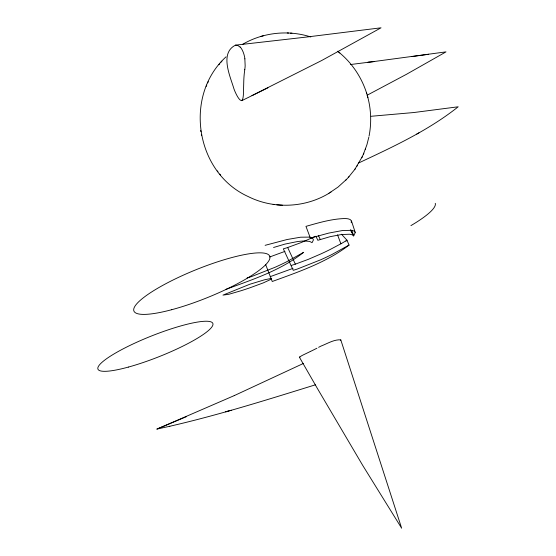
<?xml version="1.0" encoding="UTF-8"?>
<svg xmlns="http://www.w3.org/2000/svg" width="556" height="556" viewBox="0 0 556 556"><rect width="100%" height="100%" fill="white"/><g stroke="black" fill="none" stroke-linecap="round" stroke-linejoin="round"><path stroke-width="0.83" d="M244.758 69.729L245.008 67.742A30.392 11.134 75.1 0 0 245.154 65.643L244.842 58.804M244.786 69.549L244.272 73.642A91.511 35.508 73.9 0 0 243.785 80.703L243.431 93.846A43.444 15.631 74.8 0 1 243.306 95.701C242.221 108.413 234.91 92.032 233.84 88.508C230.156 76.137 219.446 53.126 235.508 45.147L306.314 37.078L381.062 27.8L321.611 60.555L251.965 95.618M369.087 135.977C371.617 122.918 371.13 109.275 367.579 96.459M368.885 137.012L366.904 144.768L363.415 154.158M318.595 347.333L319.742 346.729A14.692 2.009 -22.8 0 1 321.132 346.034C327.338 343.643 334.08 339.348 340.779 339.848L401.64 528.2L362.748 465.455L317.358 388.415L299.392 357.16L301.95 355.576A23.686 3.204 -22.7 0 1 303.513 354.791L309.824 351.753M365.306 149.522L365.626 148.57M226.035 56.837C183.452 95.785 195.385 172.575 248.094 196.511C273.35 209.251 304.98 207.965 329.103 193.21M351.281 222.741C352.712 218.682 346.59 218.452 343.997 218.557C331.001 219.085 318.393 222.845 305.96 226.368L310.38 238.093L328.763 233.089L342.489 230.531L351.837 230.309L354.269 231.122L355.235 232.589L353.692 235.848L352.344 234.827L349.592 234.229L341.287 234.556L330.139 236.675L317.817 240.296L315.954 236.237M206.172 86.409L206.735 85.131M207.708 82.9L208.243 81.676M348.292 177.489L354.839 169.378L362.192 156.813M361.782 157.709L363.846 153.206M354.839 169.378L355.367 168.586M356.938 166.23L357.508 165.375M340.529 340.578L340.793 339.897M218.855 64.725L219.808 63.613M221.038 62.147L221.92 61.118M328.36 193.662L338.055 187.059L346.499 179.4M345.874 180.068L348.987 176.745M341.467 234.208L346.965 240.185L349.057 245.085C326.421 262.439 298.787 271.821 272.245 281.496L265.636 264.573M358.655 162.977C393.113 146.784 428.196 130.625 458.2 106.787L413.74 112.541L371.158 116.273M271.682 279.001L263.356 282.858L250.047 287.758A93.582 19.029 -22.6 0 1 241.186 290.691L228.87 294.277L222.97 295.111L249.797 284.255L264.732 279.737L271.655 278.354M349.057 245.085L331.73 254.599A67.429 13.448 -22.9 0 1 320.603 259.833L297.397 269.014A32.672 6.373 -22.9 0 1 293.262 270.306L283.338 248.838A34.277 7.235 -22.9 0 0 287.688 247.517L301.248 242.534L315.454 236.342M330.111 192.591L330.994 192.056M242.75 44.251C263.064 32.394 288.425 29.69 310.79 36.974M416.791 134.045L418.918 132.856M345.929 241.13A40.616 8.055 -22.9 0 0 346.965 240.185A48.671 9.772 -23 0 1 340.891 243.806L330.118 249.505A67.478 13.698 -22.9 0 1 320.791 253.96L308.337 259.332L295.354 264.142A32.651 6.484 -22.9 0 1 291.212 265.427M316.927 348.209L316.447 348.466A47.482 6.721 -22.6 0 1 311.026 351.163L310.234 351.552M367.092 95.243L406.436 74.323L446.016 51.875L367.474 62.404L369.309 62.168M241.735 100.685L267.909 87.82M303.472 363.422L234.236 395.615M234.298 395.587L156.931 429.086L169.823 426.257M156.931 429.086L186.371 416.68M293.033 268.353L270.23 276.645M284.943 251.375L269.688 256.983M273.552 247.496L284.971 244.091L296.994 241.651A67.241 13.587 -22.4 0 1 304.5 240.984L309.609 241.394L312.069 242.659L313.341 240.15L313.243 239.108L311.388 237.565L309.581 237.106L300.615 237.203L287.098 239.518L265.122 245.328M226.049 289.294C252.855 279.494 281.023 270.258 303.645 252.32L286.333 261.952A68.729 14.22 -22.5 0 1 275.088 267.269L251.368 276.638A33.29 6.735 -22.5 0 1 247.086 277.965M315.37 384.828C267.179 399.736 218.988 414.964 169.782 426.264M231.268 410.252L225.708 411.829L228.189 411.127M263.488 35.73L260.695 36.508M299.941 357.154L299.406 357.174M428.05 54.37L428.537 54.3L411.85 56.58M372.847 61.709L374.612 61.487L350.454 64.538M235.508 45.147L237.898 45.529L240.157 47.156M290.503 33.138L291.956 33.214M287.237 32.964L288.578 33.033M282.427 205.22L276.86 204.81M273.107 204.351L274.129 204.469M338.812 52.194C353.039 63.683 363.318 79.89 367.898 97.578M337.568 51.215L339.855 53.015M217.243 170.894L217.959 171.783M219.766 174.07L220.468 174.938M350.544 229.996L353.692 235.848L351.844 230.288M350.586 230.01L353.692 235.848M318.366 235.431L320.256 239.483M287.688 247.517L295.354 264.142M337.534 234.82L340.897 243.799M351.51 221.045L355.201 232.345M366.432 92.539L366.758 93.672M200.695 130.458L200.904 131.689M201.355 134.448L201.571 135.678M240.15 46.94A10.793 3.996 75.1 0 1 244.911 58.846M435.244 203.322A66.935 13.031 -23.4 0 1 410.912 225.618M171.734 309.699A73.225 15.054 -22 0 0 269.799 256.406A73.225 15.054 -22 0 0 163.937 284.728A73.225 15.054 -22 0 0 171.734 309.699M128.353 367.085A61.827 11.009 -21.7 0 0 212.962 323.877A61.827 11.009 -21.7 0 0 124.85 347.973A61.827 11.009 -21.7 0 0 128.353 367.085"/></g></svg>
